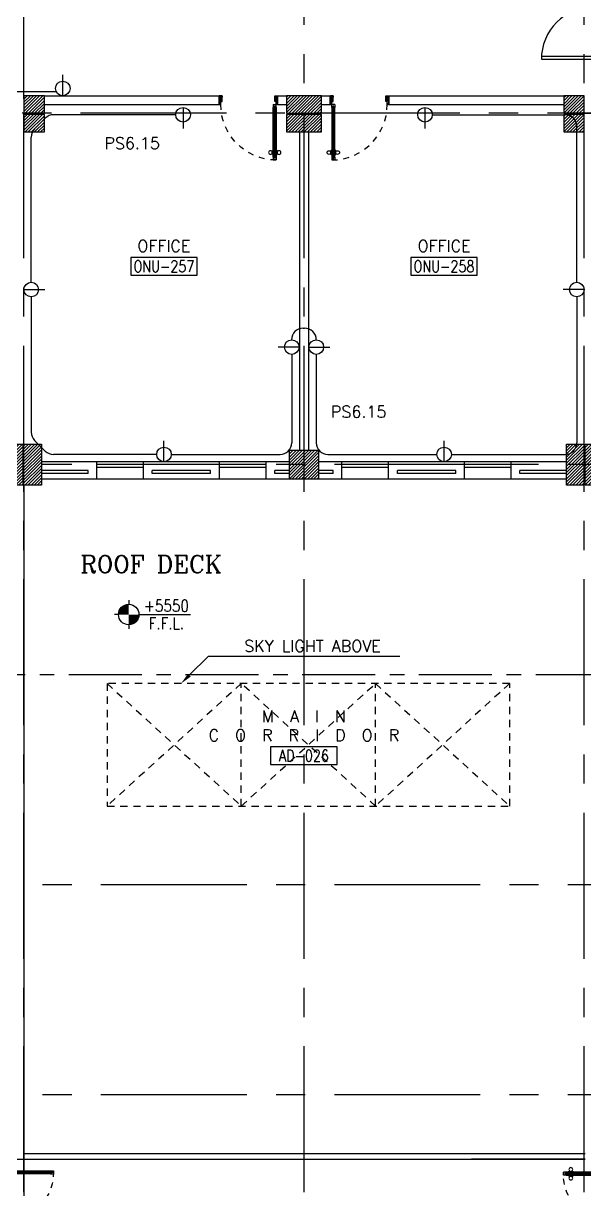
# Model space of a CAD drawing. Extents: x 0 to 93, y -1.5 to 78.
# Drawn here: x 40.44 to 50.06, y 14.58 to 34.56 of the extents above; entities that cross this region are included whole.
import ezdxf
from ezdxf.enums import TextEntityAlignment as Align

# ---------------------------------------------------------------- set-up
doc = ezdxf.new("R2010")
doc.units = 0
doc.header["$MEASUREMENT"] = 0
for name, pattern in [('CENTER', [2, 1.25, -0.25, 0.25, -0.25]), ('CENTERX2', [4, 2.5, -0.5, 0.5, -0.5]), ('HIDDEN', [0.375, 0.25, -0.125]), ('HIDDEN2', [0.1875, 0.125, -0.0625])]:
    doc.linetypes.add(name, pattern=pattern)
doc.layers.get('0').update_dxf_attribs({"color": 11, "linetype": 'CONTINUOUS'})
doc.layers.get('DEFPOINTS').update_dxf_attribs({"color": 11, "linetype": 'CONTINUOUS'})
for name, color, linetype in [('AXES', 11, 'CENTERX2'), ('AXES1', 11, 'CENTER'), ('COL', 11, 'CONTINUOUS'), ('DOOR', 11, 'CONTINUOUS'), ('E-CLINE', 4, 'CONTINUOUS'), ('E-SOCKETS', 4, 'CONTINUOUS'), ('E-TEXT', 4, 'CONTINUOUS'), ('EJ', 11, 'CONTINUOUS'), ('HAT', 11, 'CONTINUOUS'), ('HIDDEN', 11, 'HIDDEN2'), ('INSUL', 11, 'CONTINUOUS'), ('LEV-PL', 11, 'CONTINUOUS'), ('RM-BOX', 11, 'CONTINUOUS'), ('RM-IND', 11, 'CONTINUOUS'), ('RM-NAME', 11, 'CONTINUOUS'), ('RM-NO', 11, 'CONTINUOUS'), ('ROOF', 11, 'CONTINUOUS'), ('WALL', 11, 'CONTINUOUS'), ('WIN', 11, 'CONTINUOUS')]:
    doc.layers.add(name, color=color, linetype=linetype)
doc.styles.add('ROMANC', font='romanc', dxfattribs={"height": 0.1})
doc.styles.add('ROMANS', font='ROMANS.shx', dxfattribs={"width": 0.6})
doc.styles.add('S', font='ROMANS.SHX')

# ---------------------------------------------------------------- blocks, each defined once
blk = doc.blocks.new('RM1')
at = {"layer": 'RM-BOX'}
blk.add_lwpolyline([(570, -200), (-570, -200), (-570, -500), (570, -500)], close=True, dxfattribs=at)
at = {"layer": 'RM-NAME', "style": 'ROMANS'}
for tag, p in [('ROOMNAME1', (0, 324)), ('ROOMNAME2', (0, 0))]:
    blk.add_attdef(tag, text='', height=200, dxfattribs=at).set_placement(p, align=Align.MIDDLE)
at = {"layer": 'RM-NO', "style": 'ROMANS', "width": 0.8}
blk.add_attdef('ROOMNO', text='', height=200, dxfattribs=at).set_placement((0, -350), align=Align.MIDDLE)
blk = doc.blocks.new('A$C376C1807')
at = {"layer": 'DOOR'}
for p, q in [((0, 0.9), (0, 0.85)), ((0.9, 0.9), (0, 0.9)), ((0, 0.85), (0.899, 0.85))]:
    blk.add_line(p, q, dxfattribs=at)
blk.add_arc((0, 0.9), 0.9, 270, 0, dxfattribs=at)
blk = doc.blocks.new('A$C272A55A0')
at = {"layer": 'DOOR', "color": 0, "linetype": 'ByBlock'}
for p, q in [((0, 900), (0, 1050)), ((50, 1050), (0, 1050)), ((50, 950), (50, 1050)), ((1750, 950), (1750, 1050)), ((1750, 1050), (1800, 1050)), ((1800, 1050), (1800, 900)), ((0, 900), (25, 900)), ((25, 950), (50, 950)), ((25, 900), (25, 950)), ((75, 900), (25, 900)), ((25, 850), (25, 900)), ((42, 850), (25, 850)), ((58, 870), (42, 870)), ((42, 870), (42, 850)), ((58, 850), (58, 870)), ((75, 850), (58, 850)), ((75, 900), (75, 850)), ((1725, 900), (1775, 900)), ((1725, 900), (1725, 850)), ((1725, 850), (1742, 850)), ((1742, 870), (1758, 870)), ((1742, 850), (1742, 870)), ((1775, 950), (1750, 950)), ((1758, 870), (1758, 850)), ((1758, 850), (1775, 850)), ((1775, 900), (1775, 950)), ((1800, 900), (1775, 900)), ((1775, 850), (1775, 900)), ((25, 50), (42, 50)), ((25, 50), (25, 0)), ((25, 0), (75, 0)), ((75, 0), (25, 0)), ((42, 50), (42, 30)), ((42, 30), (58, 30)), ((58, 50), (75, 50)), ((58, 50), (58, 30)), ((75, 50), (75, 0)), ((1718, 160), (1709, 160)), ((1709, 95), (1709, 160)), ((1718, 95), (1709, 95)), ((1725, 173), (1718, 173)), ((1718, 173), (1718, 83)), ((1718, 95), (1718, 160)), ((1725, 83), (1718, 83)), ((1742, 50), (1725, 50)), ((1725, 50), (1725, 0)), ((1775, 0), (1725, 0)), ((1725, 0), (1775, 0)), ((1742, 50), (1742, 30)), ((1758, 30), (1742, 30)), ((1775, 50), (1758, 50)), ((1758, 50), (1758, 30)), ((1775, 173), (1782, 173)), ((1775, 83), (1782, 83)), ((1775, 50), (1775, 0)), ((1782, 173), (1782, 83)), ((1782, 160), (1791, 160)), ((1782, 95), (1782, 160)), ((1782, 95), (1791, 95)), ((1791, 95), (1791, 160))]:
    blk.add_line(p, q, dxfattribs=at)
at = {"layer": 'DOOR', "color": 9, "linetype": 'ByBlock'}
for p, q in [((50, 1050), (0, 1010)), ((50, 1050), (0, 937)), ((50, 1050), (37, 950)), ((1750, 1050), (1800, 1010)), ((1750, 1050), (1800, 937)), ((1750, 1050), (1763, 950))]:
    blk.add_line(p, q, dxfattribs=at)
at = {"layer": 'DOOR', "linetype": 'ByBlock'}
for p, q in [((25, 850), (25, 50)), ((42, 850), (42, 50)), ((58, 850), (58, 50)), ((75, 50), (75, 850)), ((1725, 50), (1725, 850)), ((1742, 850), (1742, 50)), ((1758, 850), (1758, 50)), ((1775, 850), (1775, 50))]:
    blk.add_line(p, q, dxfattribs=at)
at = {"layer": 'DOOR', "color": 0, "linetype": 'ByBlock'}
for centre in [(1676, 128), (1824, 128)]:
    blk.add_circle(centre, 32.4, dxfattribs=at)
at = {"layer": 'DOOR', "color": 9, "linetype": 'ByBlock'}
for centre, radius, start, end in [((50, 1050), 54.4, 203.2074, 270), ((50, 1050), 34.4, 180, 270), ((50, 1050), 14.4, 180, 270), ((1750, 1050), 14.4, 270, 0), ((1750, 1050), 34.4, 270, 0), ((1750, 1050), 54.4, 270, 336.7926), ((50, 1050), 74.4, 227.7764, 270), ((50, 1050), 94.4, 238.0182, 270), ((50, 1050), 114, 244.0838, 257.3774), ((50, 1050), 134, 248.1598, 259.28), ((50, 1050), 154, 251.1053, 256.2858), ((1750, 1050), 74.4, 270, 312.2236), ((1750, 1050), 94.4, 270, 301.9818), ((1750, 1050), 114, 282.6226, 295.9162), ((1750, 1050), 134, 280.72, 291.8402), ((1750, 1050), 154, 283.7142, 288.8947)]:
    blk.add_arc(centre, radius, start, end, dxfattribs=at)
at = {"layer": 'DOOR', "linetype": 'HIDDEN', "ltscale": 0.5}
for centre, start, end in [((50, 851), 268.3174, 3.2965), ((1750, 851), 176.7035, 271.6826)]:
    blk.add_arc(centre, 851, start, end, dxfattribs=at)
at = {"layer": 'WALL', "linetype": 'ByBlock'}
blk.add_line((1800, 900), (1800, 1050), dxfattribs=at)
blk = doc.blocks.new('C11')
at = {"layer": 'HAT'}
h = blk.add_hatch(dxfattribs=at)
h.set_pattern_fill('ANSI31', color=256, scale=300, style=0)
h.set_pattern_definition([(45, (-248556.182, -75061.005), (-26.5165043, 26.5165043), [])])
h.paths.add_polyline_path([(300, 700), (0, 700), (0, 350), (300, 350)])
h.paths.add_polyline_path([(300, 350), (0, 350), (0, 0), (300, 0)])
at = {"layer": 'COL'}
blk.add_lwpolyline([(300, 700), (300, 0), (0, 0), (0, 700)], close=True, dxfattribs=at)
blk = doc.blocks.new('C11D')
at = {"layer": 'COL', "linetype": 'ByBlock'}
for p in [(-320, 0), (0, 0)]:
    blk.add_blockref('C11', p, dxfattribs=at)
blk = doc.blocks.new('C7')
at = {"layer": 'HAT'}
h = blk.add_hatch(dxfattribs=at)
h.set_pattern_fill('ANSI31', color=256, scale=300, style=0)
h.set_pattern_definition([(45, (-248876.182, -51411.005), (-26.5165043, 26.5165043), [])])
h.paths.add_polyline_path([(350, 300), (250, 300), (0, 300), (0, 0), (350, 0)])
at = {"layer": 'COL'}
blk.add_lwpolyline([(0, 300), (0, 0), (350, 0), (350, 300)], close=True, dxfattribs=at)
blk = doc.blocks.new('D1000')
at = {"layer": 'DOOR', "color": 7, "linetype": 'ByBlock'}
for p, q in [((0, 0), (-150, 0)), ((-150, 0), (-150, -25)), ((-150, 0), (0, 0)), ((0, -50), (-114, 0)), ((0, -50), (-40, 0)), ((0, -50), (0, 0)), ((-1050, -25), (-1100, -25)), ((-1100, -75), (-1100, -25)), ((-1100, -25), (-1100, -75)), ((-1050, -75), (-1100, -75)), ((-1050, -42), (-1070, -42)), ((-1070, -42), (-1070, -58)), ((-1050, -58), (-1070, -58)), ((-1050, -25), (-1050, -42)), ((-1050, -58), (-1050, -75)), ((-928, -18), (-1018, -18)), ((-1018, -25), (-1018, -18)), ((-1018, -75), (-1018, -82)), ((-928, -82), (-1018, -82)), ((-1005, -9), (-940, -9)), ((-1005, -18), (-1005, -9)), ((-1005, -18), (-940, -18)), ((-1005, -82), (-940, -82)), ((-1005, -82), (-1005, -91)), ((-1005, -91), (-940, -91)), ((-940, -18), (-940, -9)), ((-940, -82), (-940, -91)), ((-928, -25), (-928, -18)), ((-928, -75), (-928, -82)), ((-200, -42), (-200, -25)), ((-200, -25), (-150, -25)), ((-180, -42), (-200, -42)), ((-200, -75), (-200, -58)), ((-200, -58), (-180, -58)), ((-150, -75), (-200, -75)), ((-180, -58), (-180, -42)), ((-150, -75), (-150, -25)), ((-150, -25), (-100, -25)), ((-100, -25), (-100, -50)), ((0, -50), (-100, -37)), ((-100, -50), (0, -50)), ((-150, -975), (-100, -975)), ((-150, -1000), (-150, -975)), ((0, -950), (-114, -1000)), ((-100, -975), (-100, -950)), ((0, -950), (-100, -963)), ((-100, -950), (0, -950)), ((0, -950), (-40, -1000)), ((0, -950), (0, -1000)), ((-150, -1000), (0, -1000)), ((0, -1000), (-150, -1000))]:
    blk.add_line(p, q, dxfattribs=at)
at = {"layer": 'DOOR', "linetype": 'ByBlock'}
for p, q in [((-200, -25), (-1050, -25)), ((-200, -42), (-1050, -42)), ((-200, -58), (-1050, -58)), ((-1050, -75), (-200, -75))]:
    blk.add_line(p, q, dxfattribs=at)
at = {"layer": 'DOOR', "color": 7, "linetype": 'ByBlock'}
for centre in [(-973, 23), (-973, -124)]:
    blk.add_circle(centre, 32.4, dxfattribs=at)
for centre, radius, start, end in [((0, -50), 134, 158.1598, 169.28), ((0, -50), 74.4, 137.7764, 180), ((0, -50), 54.4, 113.2074, 180), ((0, -50), 154, 161.1053, 166.2858), ((0, -50), 114, 154.0838, 167.3774), ((0, -50), 94.4, 148.0182, 180), ((0, -50), 34.4, 90, 180), ((0, -50), 14.4, 90, 180), ((0, -950), 154, 193.7142, 198.8947), ((0, -950), 134, 190.72, 201.8402), ((0, -950), 94.4, 180, 211.9818), ((0, -950), 74.4, 180, 222.2236), ((0, -950), 54.4, 180, 246.7926), ((0, -950), 34.4, 180, 270), ((0, -950), 14.4, 180, 270)]:
    blk.add_arc(centre, radius, start, end, dxfattribs=at)
at = {"layer": 'DOOR', "linetype": 'HIDDEN', "ltscale": 0.5}
blk.add_arc((-149, -24), 951, 180.0434, 269.9667, dxfattribs=at)
blk = doc.blocks.new('C5')
at = {"layer": 'HAT', "linetype": 'ByBlock'}
h = blk.add_hatch(dxfattribs=at)
h.set_pattern_fill('ANSI31', color=256, scale=300, style=0)
h.set_pattern_definition([(45, (-223356.182, -51411.005), (-26.516504, 26.516504), [])])
h.paths.add_polyline_path([(300, 300), (0, 300), (0, 0), (300, 0)])
h.paths.add_polyline_path([(600, 300), (300, 300), (300, 0), (600, 0)])
at = {"layer": 'COL'}
blk.add_lwpolyline([(600, 300), (0, 300), (0, 0), (600, 0)], close=True, dxfattribs=at)
blk = doc.blocks.new('COL50')
at = {"layer": 'COL'}
blk.add_lwpolyline([(-250, 250), (-250, -250), (250, -250), (250, 250)], close=True, dxfattribs=at)
blk = doc.blocks.new('*X34')
at = {"color": 0}
for p, q in [((215909, 139859), (216399, 140350)), ((215909, 139912), (216346, 140350)), ((215909, 139965), (216293, 140350)), ((215909, 140018), (216240, 140350)), ((215909, 140071), (216187, 140350)), ((215909, 140124), (216134, 140350)), ((215909, 140177), (216081, 140350)), ((215909, 140230), (216028, 140350)), ((215909, 140283), (215975, 140350)), ((215909, 140337), (215922, 140350)), ((215952, 139850), (216409, 140306)), ((216005, 139850), (216409, 140253)), ((216058, 139850), (216409, 140200)), ((216111, 139850), (216409, 140147)), ((216164, 139850), (216409, 140094)), ((216217, 139850), (216409, 140041)), ((216270, 139850), (216409, 139988)), ((216323, 139850), (216409, 139935)), ((216376, 139850), (216409, 139882))]:
    blk.add_line(p, q, dxfattribs=at)
blk = doc.blocks.new('LEV1')
at = {"layer": 'LEV-PL'}
for p, q in [((0, 245), (0, 175)), ((-175, 0), (-245, 0)), ((175, 0), (1061, 0)), ((0, -175), (0, -245))]:
    blk.add_line(p, q, dxfattribs=at)
at = {"layer": 'LEV-PL', "const_width": 175}
for points in [[(-88, 0, -0.414214), (0, 88, -1)], [(88, 0, -0.414214), (0, -88, -1)]]:
    blk.add_lwpolyline(points, format="xyb", dxfattribs=at)
at = {"layer": 'LEV-PL'}
blk.add_circle((0, 0), 175, dxfattribs=at)
at = {"layer": 'LEV-PL', "color": 4, "style": 'S', "width": 0.85}
for tag, p in [('+0000', (646, 50)), ('F.F.L.', (646, -250))]:
    blk.add_attdef(tag, text='', height=200, dxfattribs=at).set_placement(p, align=Align.CENTER)

msp = doc.modelspace()

# ---------------------------------------------------------------- linework, layer by layer
at = {"layer": 'AXES'}
for p, q in [((45.2517, -1.4643), (45.2517, 77.3484)), ((40.4517, -1.4643), (40.4517, 76.9984)), ((50.0517, -1.4643), (50.0517, 76.9984)), ((91.9217, 33.02), (24.2317, 33.02)), ((92.2717, 27), (24.2317, 27)), ((92.2717, 19.8), (24.2317, 19.8)), ((92.2717, 16.2), (24.2317, 16.2))]:
    msp.add_line(p, q, dxfattribs=at)
at = {"layer": 'AXES1'}
msp.add_line((82.4717, 23.4), (24.2317, 23.4), dxfattribs=at)
at = {"layer": 'DEFPOINTS', "color": 0, "linetype": 'Continuous'}
msp.add_line((50.0717, 15.1), (48.123, 15.1), dxfattribs=at)
at = {"layer": 'E-CLINE', "color": 4, "linetype": 'ByBlock'}
for p, q in [((38.6374, 33.395), (41.003, 33.395)), ((40.5767, 29.875), (40.5767, 27.5578))]:
    msp.add_line(p, q, dxfattribs=at)
at = {"layer": 'E-CLINE', "color": 4}
for p, q in [((43.0535, 32.995), (40.9595, 32.995)), ((47.4498, 32.995), (49.7267, 32.995)), ((40.8181, 32.9364), (40.6352, 32.7536)), ((40.5767, 30.125), (40.5767, 32.6122)), ((45.0412, 28.889), (45.0412, 27.375)), ((45.4621, 28.889), (45.4621, 27.375)), ((40.8181, 27.2336), (40.6352, 27.4164)), ((42.7267, 27.175), (40.9595, 27.175)), ((42.9767, 27.175), (44.8412, 27.175)), ((45.6621, 27.175), (47.5267, 27.175))]:
    msp.add_line(p, q, dxfattribs=at)
at = {"layer": 'E-CLINE', "color": 4, "linetype": 'Continuous'}
for p, q in [((49.9267, 30.125), (49.9267, 32.795)), ((49.9267, 29.875), (49.9267, 27.375)), ((45.2371, 29.339), (45.2621, 29.339)), ((47.7767, 27.175), (49.7267, 27.175))]:
    msp.add_line(p, q, dxfattribs=at)
at = {"layer": 'E-CLINE', "color": 4}
for centre, start, end in [((40.9595, 32.795), 90, 135), ((40.7767, 32.6122), 135, 180), ((40.7767, 27.5578), 180, 225), ((40.9595, 27.375), 225, 270), ((44.8412, 27.375), 270, 0), ((45.6621, 27.375), 180, 270)]:
    msp.add_arc(centre, 0.2, start, end, dxfattribs=at)
at = {"layer": 'E-CLINE', "color": 4, "linetype": 'Continuous'}
for centre, start, end in [((49.7267, 32.795), 0, 90), ((45.2371, 29.139), 90, 180), ((45.2621, 29.139), 0, 90), ((49.7267, 27.375), 270, 0)]:
    msp.add_arc(centre, 0.2, start, end, dxfattribs=at)
at = {"layer": 'E-SOCKETS'}
for p, q in [((41.1176, 33.32), (41.1176, 33.6783)), ((43.1785, 33.12), (43.1785, 32.7617)), ((47.3248, 33.12), (47.3248, 32.7617)), ((40.4517, 30), (40.81, 30)), ((50.0517, 30), (49.6933, 30)), ((45.1662, 29.014), (44.8079, 29.014)), ((45.3371, 29.014), (45.6954, 29.014)), ((42.8517, 27.05), (42.8517, 27.4083)), ((47.6517, 27.05), (47.6517, 27.4083))]:
    msp.add_line(p, q, dxfattribs=at)
for centre in [(41.1176, 33.445), (43.1785, 32.995), (47.3248, 32.995), (40.5767, 30), (49.9267, 30), (45.0412, 29.014), (45.4621, 29.014), (42.8517, 27.175), (47.6517, 27.175)]:
    msp.add_circle(centre, 0.125, dxfattribs=at)
at = {"layer": 'EJ'}
for p, q in [((40.4517, 33.27), (40.4517, 36.37)), ((40.4517, 15.1), (40.4517, 13))]:
    msp.add_line(p, q, dxfattribs=at)
at = {"layer": 'HIDDEN'}
for p, q in [((41.8767, 23.25), (44.1767, 21.15)), ((44.1767, 23.25), (41.8767, 21.15)), ((41.8767, 23.25), (41.8767, 21.15)), ((48.7767, 23.25), (41.8767, 23.25)), ((44.1767, 21.15), (44.1767, 23.25)), ((44.1767, 21.15), (44.1767, 23.25)), ((44.1767, 21.15), (46.4767, 23.25)), ((46.4767, 21.15), (44.1767, 23.25)), ((46.4767, 21.15), (46.4767, 23.25)), ((46.4767, 21.15), (46.4767, 23.25)), ((46.4767, 23.25), (48.7767, 21.15)), ((48.7767, 23.25), (46.4767, 21.15)), ((48.7767, 21.15), (48.7767, 23.25)), ((41.8767, 21.15), (48.7767, 21.15))]:
    msp.add_line(p, q, dxfattribs=at)
at = {"layer": 'INSUL'}
for p, q in [((41.5517, 26.9), (40.7517, 26.9)), ((41.5517, 26.85), (40.7517, 26.85)), ((41.5517, 26.85), (41.5517, 26.9)), ((42.6517, 26.85), (42.6517, 26.9)), ((43.6517, 26.9), (42.6517, 26.9)), ((43.6517, 26.85), (42.6517, 26.85)), ((43.6517, 26.85), (43.6517, 26.9)), ((45.0017, 26.9), (44.7517, 26.9)), ((44.7517, 26.85), (44.7517, 26.9)), ((45.0017, 26.85), (44.7517, 26.85)), ((45.7517, 26.9), (45.5017, 26.9)), ((45.7517, 26.85), (45.5017, 26.85)), ((45.7517, 26.85), (45.7517, 26.9)), ((46.8517, 26.85), (46.8517, 26.9)), ((47.8517, 26.9), (46.8517, 26.9)), ((47.8517, 26.85), (46.8517, 26.85)), ((47.8517, 26.85), (47.8517, 26.9)), ((48.9517, 26.85), (48.9517, 26.9)), ((49.7517, 26.9), (48.9517, 26.9)), ((49.7517, 26.85), (48.9517, 26.85))]:
    msp.add_line(p, q, dxfattribs=at)
at = {"layer": 'RM-IND'}
for p, q in [((43.2857, 23.3911), (43.6142, 23.7179)), ((43.6142, 23.7179), (44.1271, 23.7179)), ((44.1271, 23.7179), (46.8938, 23.7179))]:
    msp.add_line(p, q, dxfattribs=at)
msp.add_solid([(43.3092, 23.3674), (43.2622, 23.4147), (43.1439, 23.25)], dxfattribs=at)
at = {"layer": 'ROOF'}
for p, q in [((49.9474, 33.02), (82.5974, 33.02)), ((40.4517, 26.65), (40.4517, 13)), ((40.4517, 15.2), (50.0717, 15.2)), ((40.0567, 15.1), (50.0717, 15.1))]:
    msp.add_line(p, q, dxfattribs=at)
at = {"layer": 'WALL'}
for p, q in [((40.8017, 33.32), (43.8001, 33.32)), ((43.8001, 33.17), (43.8001, 33.32)), ((44.8001, 33.17), (44.8001, 33.32)), ((44.8001, 33.32), (44.9517, 33.32)), ((45.5517, 33.32), (45.7017, 33.32)), ((45.7017, 33.17), (45.7017, 33.32)), ((46.7032, 33.17), (46.7032, 33.32)), ((46.7032, 33.32), (49.7017, 33.32)), ((40.8017, 33.17), (43.8001, 33.17)), ((44.8001, 33.17), (44.9501, 33.17)), ((45.5517, 33.17), (45.7017, 33.17)), ((46.7032, 33.17), (49.7017, 33.17)), ((45.1767, 32.7), (45.1767, 27.25)), ((45.3267, 32.7), (45.3267, 27.25)), ((41.7017, 27.05), (40.7517, 27.05)), ((41.7017, 26.75), (41.7017, 27.05)), ((42.5017, 26.75), (42.5017, 27.05)), ((43.8017, 27.05), (42.5017, 27.05)), ((43.8017, 26.75), (43.8017, 27.05)), ((45.0017, 27.05), (44.6017, 27.05)), ((44.6017, 26.75), (44.6017, 27.05)), ((45.9017, 27.05), (45.5017, 27.05)), ((45.9017, 26.75), (45.9017, 27.05)), ((46.7017, 26.75), (46.7017, 27.05)), ((48.0017, 27.05), (46.7017, 27.05)), ((48.0017, 26.75), (48.0017, 27.05)), ((48.8017, 26.75), (48.8017, 27.05)), ((49.7517, 27.05), (48.8017, 27.05)), ((41.7017, 26.75), (40.7517, 26.75)), ((43.8017, 26.75), (42.5017, 26.75)), ((45.0017, 26.75), (44.6017, 26.75)), ((45.9017, 26.75), (45.5017, 26.75)), ((48.0017, 26.75), (46.7017, 26.75)), ((49.7517, 26.75), (48.8017, 26.75))]:
    msp.add_line(p, q, dxfattribs=at)
at = {"layer": 'WIN'}
for p, q in [((42.5017, 27.05), (41.7017, 27.05)), ((42.5017, 27), (41.7017, 27)), ((44.6017, 27.05), (43.8017, 27.05)), ((44.6017, 27), (43.8017, 27)), ((46.7017, 27.05), (45.9017, 27.05)), ((46.7017, 27), (45.9017, 27)), ((48.8017, 27.05), (48.0017, 27.05)), ((48.8017, 27), (48.0017, 27)), ((42.5017, 26.95), (41.7017, 26.95)), ((44.6017, 26.95), (43.8017, 26.95)), ((46.7017, 26.95), (45.9017, 26.95)), ((48.8017, 26.95), (48.0017, 26.95)), ((42.5017, 26.75), (41.7017, 26.75)), ((44.6017, 26.75), (43.8017, 26.75)), ((46.7017, 26.75), (45.9017, 26.75)), ((48.8017, 26.75), (48.0017, 26.75))]:
    msp.add_line(p, q, dxfattribs=at)

# ---------------------------------------------------------------- block references
at = {"layer": 'COL', "yscale": 0.001, "zscale": 0.001}
for name, p, xscale in [('C7', (40.4517, 33.02), 0.001), ('C5', (44.9517, 33.02), 0.001), ('C7', (40.4517, 32.7), 0.001), ('C5', (44.9517, 32.7), 0.001), ('C11D', (40.4517, 26.65), 0.001), ('COL50', (45.2517, 27), -0.001)]:
    msp.add_blockref(name, p, dxfattribs=dict(at, xscale=xscale))
at = {"layer": 'COL', "linetype": 'ByBlock', "xscale": 0.001, "yscale": 0.001, "zscale": 0.001}
for name, p in [('C7', (49.7017, 33.02)), ('C7', (49.7017, 32.7)), ('C11D', (50.0717, 26.65))]:
    msp.add_blockref(name, p, dxfattribs=at)
at = {"layer": 'DOOR', "linetype": 'Continuous', "rotation": 180}
msp.add_blockref('A$C376C1807', (50.2196, 34.845), dxfattribs=at)
at = {"layer": 'DOOR', "color": 0, "linetype": 'Continuous', "yscale": 0.001, "zscale": 0.001}
for p, xscale, rotation in [((44.8001, 33.32), -0.001, 270), ((45.7032, 33.32), 0.001, 90)]:
    msp.add_blockref('D1000', p, dxfattribs=dict(at, xscale=xscale, rotation=rotation))
at = {"layer": 'DOOR', "color": 0, "linetype": 'ByBlock', "zscale": 0.001}
for p, xscale, yscale, rotation in [((40.957, 14.925), -0.000999999996565748, 0.000999999996565748, 90), ((49.6963, 13.1), -0.001, 0.001, 270)]:
    msp.add_blockref('A$C272A55A0', p, dxfattribs=dict(at, xscale=xscale, yscale=yscale, rotation=rotation))
at = {"layer": 'HAT', "xscale": 0.001, "yscale": 0.001, "zscale": 0.001}
msp.add_blockref('*X34', (-170.9069, -113.0997), dxfattribs=at)
at = {"layer": 'HAT', "xscale": 0.001000000047497451, "yscale": 0.0009999999892897904, "zscale": 0.001}
msp.add_blockref('RM1', (45.2496, 22.3646), dxfattribs=at).add_auto_attribs({'ROOMNO': 'AD-026', 'ROOMNAME2': 'C  O  R  R  I  D  O  R', 'ROOMNAME1': 'M  A  I  N'})
at = {"layer": 'LEV-PL', "xscale": 0.001, "yscale": 0.001, "zscale": 0.001}
msp.add_blockref('LEV1', (42.2473, 24.4317), dxfattribs=at).add_auto_attribs({'F.F.L.': 'F.F.L.', '+0000': '+5550'})
at = {"layer": 'RM-NO', "xscale": 0.001, "yscale": 0.001, "zscale": 0.001}
for p, values in [((42.8517, 30.7482), {'ROOMNO': 'ONU-257', 'ROOMNAME2': 'OFFICE'}), ((47.6517, 30.7482), {'ROOMNO': 'ONU-258', 'ROOMNAME2': 'OFFICE'})]:
    msp.add_blockref('RM1', p, dxfattribs=at).add_auto_attribs(values)

# ---------------------------------------------------------------- texts
at = {"layer": 'E-TEXT', "color": 4, "style": 'ROMANS'}
for p in [(41.6929, 32.4067), (45.5749, 27.8055)]:
    msp.add_text(' PS6.15', height=0.2, dxfattribs=at).set_placement(p)
at = {"layer": 'RM-NAME', "style": 'ROMANS'}
msp.add_text('SKY LIGHT ABOVE', height=0.2, dxfattribs=at).set_placement((44.2271, 23.8929), align=Align.MIDDLE_LEFT)
at = {"layer": 'RM-NO', "style": 'ROMANC'}
msp.add_text('ROOF DECK', height=0.3, dxfattribs=at).set_placement((42.6257, 25.296), align=Align.MIDDLE)

doc.saveas('drawing.dxf')
